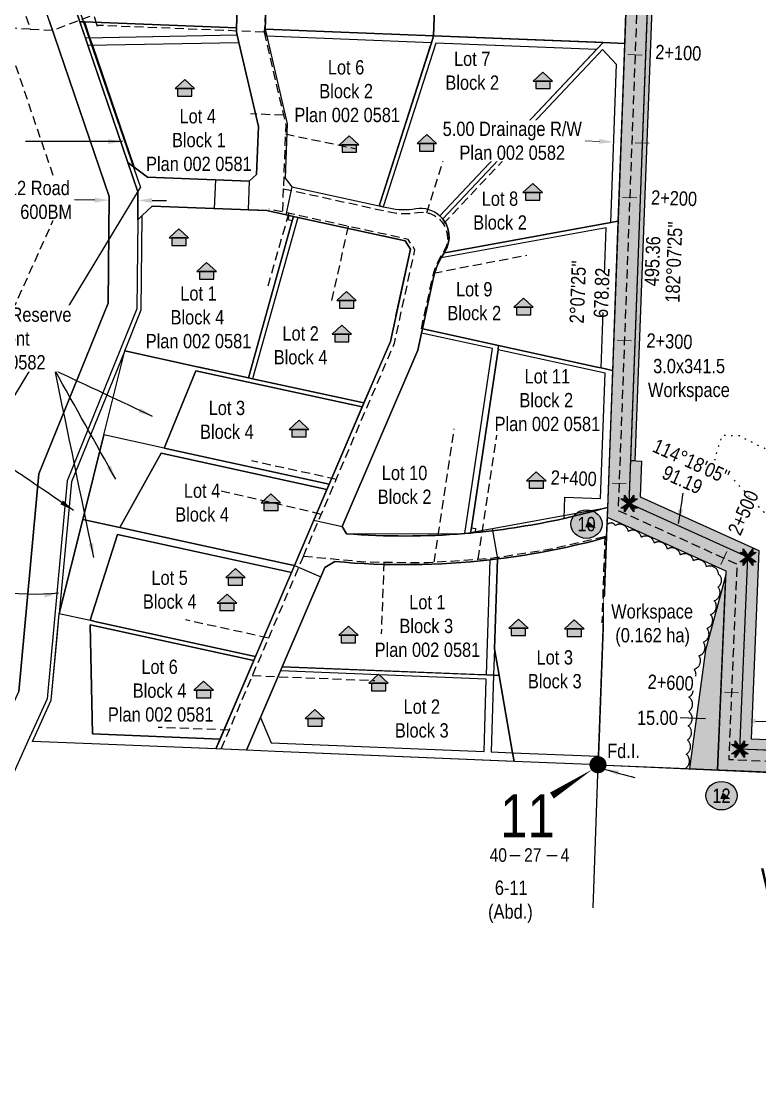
# Model space of a CAD drawing. Extents: x 309252 to 321570, y 5809412 to 5814891.
# Drawn here: x 310348 to 310865, y 5811914 to 5812651 of the extents above; entities that cross this region are included whole.
import ezdxf
from ezdxf.enums import TextEntityAlignment as Align

# ---------------------------------------------------------------- set-up
doc = ezdxf.new("R2010")
doc.units = 0
doc.header["$LTSCALE"] = 5
doc.header["$PDSIZE"] = 0.5
for name, pattern in [('0', [1, 1, 0]), ('foc-QUARTERLINE', [33, 25, -3, 2, -3]), ('foc-TIELINE', [1.875, 1.25, -0.625]), ('foc-TOPO', [1, 0.2, -0.8]), ('UG_PIPE', [1.875, 1.25, -0.625])]:
    doc.linetypes.add(name, pattern=pattern)
doc.layers.get('Defpoints').update_dxf_attribs({"color": 9})
for name, color, linetype in [('10', 1, 'Continuous'), ('9', 3, 'Continuous'), ('AS-FENCE', 48, 'foc-FENCE'), ('AS-PIPE-UG', 44, 'UG_PIPE'), ('AS-POWER', 104, 'foc-POWER'), ('AS-RESIDENCE', 14, 'Continuous'), ('AS-TELEPHONE', 224, 'foc-TEL'), ('CG-NOTES', 7, 'Continuous'), ('DETAIL-T', 7, 'Continuous'), ('F-WS-S', 190, 'Continuous'), ('L-BD', 7, 'Continuous'), ('L-BD1', 253, 'Continuous'), ('L-MON', 1, 'Continuous'), ('L-QSEC', 8, 'foc-QUARTERLINE'), ('L-SECLBL', 7, 'Continuous'), ('L-TITLEDB', 4, 'Continuous'), ('L-TITLEDB-T', 4, 'Continuous'), ('P-ELEVATION', 7, 'Continuous'), ('P-IOP5', 10, 'Continuous'), ('P-IOP5-H', 21, 'Continuous'), ('P-LTO', 14, 'Continuous'), ('P-PROPOSED', 10, 'Continuous'), ('P-PROPOSED-H', 21, 'Continuous'), ('P-TEMP-H', 41, 'Continuous'), ('P-TEMP_ACCESS ROAD', 46, 'Continuous'), ('P-TXT', 4, 'Continuous'), ('T-BUSH', 110, '0'), ('T-LOW-AREA', 48, 'foc-TOPO'), ('T-TIE', 201, 'foc-TIELINE')]:
    doc.layers.add(name, color=color, linetype=linetype)
for name, color, linetype, lineweight in [('F-RW-T', 190, 'Continuous', 9), ('F-VCE-T', 190, 'Continuous', 9), ('P-TEMP-T', 46, 'Continuous', 18), ('T-TIE-T', 201, 'Continuous', 18)]:
    doc.layers.add(name, color=color, linetype=linetype, lineweight=lineweight)
doc.styles.add('80', font='ARIALN.TTF', dxfattribs={"height": 10})
doc.styles.add('80CG', font='ARIALN.TTF', dxfattribs={"height": 10})
doc.styles.add('80L', font='ARIALN.TTF', dxfattribs={"height": 10})
doc.styles.add('foc-LtypeFont', font='ARIALN.TTF', dxfattribs={"height": 7.35})
doc.styles.add('SIMPLEX', font='ARIALN.TTF')
doc.linetypes.add('foc-FENCE', pattern='A,10,-1,["X",foc-LtypeFont,S=0.2,R=0,X=-0.625,Y=-0.75],-1.24', length=12.24)
doc.linetypes.add('foc-POWER', pattern='A,6,-1,["P",foc-LtypeFont,S=0.2,R=0,X=-0.625,Y=-0.75],-1.24,4', length=12.24)
doc.linetypes.add('foc-TEL', pattern='A,2,-1,["T",foc-LtypeFont,S=0.2,R=0,X=-0.425,Y=-0.75],-1.24,8', length=12.24)
doc.linetypes.add('foc-TEL-NOLINE', pattern='A,0,-2,["T",foc-LtypeFont,S=0.2,R=0,X=-0.425,Y=-0.75],-10.24', length=12.24)
doc.dimstyles.new('Compass 5 000', dxfattribs={"dimscale": 5, "dimtxt": 9, "dimasz": 2, "dimexe": 0.2, "dimexo": 0.0625, "dimgap": 0.5, "dimtad": 0, "dimtih": 1, "dimtoh": 1, "dimzin": 0, "dimdsep": 46, "dimtxsty": '80CG', "dimcen": 0.1, "dimse1": 1, "dimse2": 1, "dimclrd": 256, "dimclrt": 256, "dimaunit": 1, "dimadec": 4, "dimazin": 0, "dimtfac": 0.06, "dimtofl": 0, "dimtmove": 0, "dimatfit": 1, "dimfxl": 0.2, "dimtolj": 1, "dimtzin": 0, "dimlwd": -1, "dimarcsym": 0})

# ---------------------------------------------------------------- blocks, each defined once
blk = doc.blocks.new('fdia')
at = {"color": 255, "const_width": 1}
blk.add_lwpolyline([(-0.5, 0, 1), (0.5, 0, 1)], format="xyb", close=True, dxfattribs=at)
blk = doc.blocks.new('Fdiaa')
blk.add_blockref('fdia', (0, 0))
blk = doc.blocks.new('fdib')
at = {"color": 1, "const_width": 1.6}
blk.add_lwpolyline([(-0.4, 0, 1), (0.4, 0, 1)], format="xyb", close=True, dxfattribs=at)
at = {"color": 1}
blk.add_circle((0, 0), 0.8, dxfattribs=at)
blk = doc.blocks.new('Fdibb')
blk.add_blockref('fdib', (0, 0))
blk = doc.blocks.new('fdicc')
for name in ['Fdibb', 'Fdiaa']:
    blk.add_blockref(name, (0, 0))
blk = doc.blocks.new('FDI')
blk.add_blockref('fdicc', (0, 0))
blk = doc.blocks.new('L-SECLBL')
at = {"layer": '9', "color": 7}
for p, q in [((-5.08, -27.83), (-12.29, -27.83)), ((20.7, -27.83), (13.5, -27.83))]:
    blk.add_line(p, q, dxfattribs=at)
at = {"layer": '10', "color": 2, "style": 'SIMPLEX'}
blk.add_attdef('SEC', text='', height=30, dxfattribs=at).set_placement((0, 0), align=Align.MIDDLE)
at = {"layer": '10', "color": 5, "style": '80L'}
blk.add_attdef('TWP', text='', height=9.5, dxfattribs=at).set_placement((-14.43, -27.37), align=Align.MIDDLE_RIGHT)
blk.add_attdef('RGE', text='', height=9.5, dxfattribs=at).set_placement((3.62, -27.37), align=Align.MIDDLE_CENTER)
blk.add_attdef('MER', text='', height=9.5, dxfattribs=at).set_placement((23.17, -27.37), align=Align.MIDDLE_LEFT)
blk = doc.blocks.new('*D410')
at = {"layer": 'Defpoints', "color": 0, "transparency": 16777216}
for p in [(310762.87, 5812562.29), (310767.85, 5812562.11), (310767.98, 5812565.79)]:
    blk.add_point(p, dxfattribs=at)
at = {"layer": 'F-VCE-T', "transparency": 16777216}
for p, q in [((310753.01, 5812566.34), (310743.02, 5812566.7)), ((310777.98, 5812565.43), (310787.97, 5812565.06))]:
    blk.add_line(p, q, dxfattribs=at)
for points in [[(310753.08, 5812568), (310752.95, 5812564.67), (310763.01, 5812565.97)], [(310778.04, 5812567.09), (310777.92, 5812563.76), (310767.98, 5812565.79)]]:
    blk.add_solid(points, dxfattribs=at)
at = {"layer": 'F-VCE-T', "transparency": 16777216, "insert": (310692.09, 5812566.7), "char_height": 10, "attachment_point": 5, "style": '80CG', "bg_fill": 3, "box_fill_scale": 1.1, "bg_fill_color": 256, "bg_fill_true_color": 13158600, "bg_fill_transparency": 0}
blk.add_mtext('\\A1;5.00 Drainage R/W\\PPlan 002 0582', dxfattribs=at)
blk = doc.blocks.new('res_occ')
for points in [[(0.1, 0.89), (-1.26, -0.37), (1.46, -0.37)], [(-0.9, -1.43), (1.1, -1.43), (1.1, -0.37), (-0.9, -0.37)]]:
    blk.add_hatch(color=14).paths.add_polyline_path(points)
at = {"color": 14}
for points in [[(0.1, 0.89), (-1.26, -0.37), (1.46, -0.37)], [(-0.9, -1.43), (1.1, -1.43), (1.1, -0.37), (-0.9, -0.37)]]:
    blk.add_lwpolyline(points, close=True, dxfattribs=at)
blk = doc.blocks.new('TEMP')
h = blk.add_hatch(color=255)
h.dxf.hatch_style = 1
h.paths.add_polyline_path([(0, 0.25), (-0.67, 1.15), (-0.67, 0.67), (-1.15, 0.67), (-0.25, 0), (-1.15, -0.67), (-0.67, -0.67), (-0.67, -1.15), (0, -0.25), (0.67, -1.15), (0.67, -0.67), (1.15, -0.67), (0.25, 0), (1.15, 0.67), (0.67, 0.67), (0.67, 1.15)])
h.paths.add_polyline_path([(0.57, 0.85), (0.57, 0.57), (0.85, 0.57), (0.08, 0), (0.85, -0.57), (0.57, -0.57), (0.57, -0.85), (0, -0.08), (-0.57, -0.85), (-0.57, -0.57), (-0.85, -0.57), (-0.08, 0), (-0.85, 0.57), (-0.57, 0.57), (-0.57, 0.85), (0, 0.08)], flags=16)
h = blk.add_hatch(color=1)
h.dxf.hatch_style = 1
h.paths.add_polyline_path([(0, 0.08), (-0.57, 0.85), (-0.57, 0.57), (-0.85, 0.57), (-0.08, 0), (-0.85, -0.57), (-0.57, -0.57), (-0.57, -0.85), (0, -0.08), (0.57, -0.85), (0.57, -0.57), (0.85, -0.57), (0.08, 0), (0.85, 0.57), (0.57, 0.57), (0.57, 0.85)])
at = {"color": 1}
for p, q in [((-0.08, 0), (0.08, 0)), ((0, 0.08), (0, -0.08))]:
    blk.add_line(p, q, dxfattribs=at)
at = {"color": 255, "flags": 128}
blk.add_lwpolyline([(-0.25, 0), (-1.15, 0.67), (-0.67, 0.67), (-0.67, 1.15), (0, 0.25), (0.67, 1.15), (0.67, 0.67), (1.15, 0.67), (0.25, 0), (1.15, -0.67), (0.67, -0.67), (0.67, -1.15), (0, -0.25), (-0.67, -1.15), (-0.67, -0.67), (-1.15, -0.67)], close=True, dxfattribs=at)
at = {"color": 1, "flags": 128}
blk.add_lwpolyline([(-0.08, 0), (-0.85, 0.57), (-0.57, 0.57), (-0.57, 0.85), (0, 0.08), (0.57, 0.85), (0.57, 0.57), (0.85, 0.57), (0.08, 0), (0.85, -0.57), (0.57, -0.57), (0.57, -0.85), (0, -0.08), (-0.57, -0.85), (-0.57, -0.57), (-0.85, -0.57)], close=True, dxfattribs=at)
blk = doc.blocks.new('*D489')
at = {"layer": 'Defpoints', "color": 0, "transparency": 16777216}
for p in [(310839.17, 5812209.2), (310854.16, 5812208.58), (310852.19, 5812161.25)]:
    blk.add_point(p, dxfattribs=at)
at = {"layer": 'P-TXT', "transparency": 16777216}
for p, q in [((310827.21, 5812162.29), (310809.6, 5812163.02)), ((310862.18, 5812160.83), (310872.17, 5812160.41))]:
    blk.add_line(p, q, dxfattribs=at)
for points in [[(310827.28, 5812163.95), (310827.14, 5812160.62), (310837.2, 5812161.87)], [(310862.25, 5812162.49), (310862.11, 5812159.16), (310852.19, 5812161.25)]]:
    blk.add_solid(points, dxfattribs=at)
at = {"layer": 'P-TXT', "transparency": 16777216, "insert": (310793.66, 5812163.02), "char_height": 10, "attachment_point": 5, "style": '80CG'}
blk.add_mtext('\\A1;15.00', dxfattribs=at)
blk = doc.blocks.new('GABD')
for p, q in [((0, 0.81), (0, 1.62)), ((-0.81, 0), (-1.62, 0)), ((1.62, 0), (0.81, 0)), ((0, -0.81), (0, -1.62))]:
    blk.add_line(p, q)
blk.add_circle((0, 0), 0.8)
blk = doc.blocks.new('*U566')
at = {"layer": 'P-ELEVATION'}
h = blk.add_hatch(color=111, dxfattribs=at)
h.dxf.hatch_style = 1
edge = h.paths.add_edge_path()
edge.add_ellipse((0, 0), major_axis=(-10.94, 0), ratio=0.913794, start_angle=0, end_angle=360)
at = {"layer": 'P-ELEVATION', "color": 7, "flags": 128}
blk.add_lwpolyline([(0, 0, 5, 0, 0), (6.37, -2.39, 0, 0, 0)], format="xyseb", dxfattribs=at)
at = {"layer": 'P-ELEVATION', "color": 7}
blk.add_ellipse((0, 0), major_axis=(-10.94, 0), ratio=0.913794, dxfattribs=at)
at = {"layer": 'P-ELEVATION', "style": '80'}
blk.add_attdef('BEND', text='', height=10, dxfattribs=at).set_placement((0, 0), align=Align.MIDDLE_CENTER)
blk = doc.blocks.new('*D869')
at = {"layer": 'Defpoints', "color": 0, "transparency": 16777216}
for p in [(310409.99, 5812525.18), (310409.96, 5812520.7), (310430.07, 5812520.54)]:
    blk.add_point(p, dxfattribs=at)
at = {"layer": 'L-TITLEDB-T', "transparency": 16777216}
for p, q in [((310399.99, 5812525.25), (310385.74, 5812525.36)), ((310440.11, 5812524.94), (310450.11, 5812524.87))]:
    blk.add_line(p, q, dxfattribs=at)
for points in [[(310400.01, 5812526.92), (310399.98, 5812523.59), (310409.99, 5812525.18)], [(310440.12, 5812526.61), (310440.09, 5812523.28), (310430.11, 5812525.02)]]:
    blk.add_solid(points, dxfattribs=at)
at = {"layer": 'L-TITLEDB-T', "transparency": 16777216, "insert": (310352.91, 5812525.36), "char_height": 10, "attachment_point": 5, "style": '80CG', "bg_fill": 3, "box_fill_scale": 1.1, "bg_fill_color": 256, "bg_fill_true_color": 13158600, "bg_fill_transparency": 0}
blk.add_mtext('\\A1;20.12 Road\\PPlan 600BM', dxfattribs=at)

msp = doc.modelspace()

# ---------------------------------------------------------------- hatches: boundary and pattern name
at = {"layer": 'P-IOP5-H'}
h = msp.add_hatch(color=256, dxfattribs=at)
h.dxf.hatch_style = 1
h.paths.add_polyline_path([(311144.915, 5812128.894), (310851.347, 5812141.142), (310856.952, 5812275.475), (310773.854, 5812312.997), (310792.213, 5812807.959), (310777.227, 5812808.562), (310758.492, 5812303.477), (310841.544, 5812265.975), (310835.736, 5812126.782), (311136.527, 5812114.232)])
at = {"layer": 'P-PROPOSED-H'}
h = msp.add_hatch(color=256, dxfattribs=at)
h.dxf.hatch_style = 1
h.paths.add_polyline_path([(310781.594, 5812926.289), (310778.132, 5812832.954), (310758.492, 5812303.477), (310841.544, 5812265.975), (310835.736, 5812126.782), (311136.527, 5812114.232), (311144.915, 5812128.894), (310851.347, 5812141.142), (310856.952, 5812275.475), (310773.854, 5812312.997), (310792.213, 5812807.959), (310796.958, 5812935.857), (310781.971, 5812936.461), (310781.779, 5812931.285)])
at = {"layer": 'P-TEMP-H'}
h = msp.add_hatch(color=256, dxfattribs=at)
h.dxf.hatch_style = 1
h.paths.add_polyline_path([(310790.623, 5812684.166), (310777.963, 5812342.862), (310774.966, 5812342.974), (310787.626, 5812684.277)])
h = msp.add_hatch(color=256, dxfattribs=at)
h.dxf.hatch_style = 1
h.paths.add_polyline_path([(310881.318, 5812139.892), (310851.347, 5812141.142), (310856.952, 5812275.475), (310773.854, 5812312.997), (310774.966, 5812342.974), (310782.46, 5812342.696), (310781.535, 5812317.757), (310864.656, 5812280.225), (310859.152, 5812148.323), (310881.631, 5812147.385)])
h = msp.add_hatch(color=256, dxfattribs=at)
h.dxf.hatch_style = 1
h.paths.add_polyline_path([(310835.736, 5812126.782), (310841.424, 5812263.108), (310827.351, 5812210.392), (310816.175, 5812127.598)])

# ---------------------------------------------------------------- linework, layer by layer
at = {"layer": 'AS-FENCE', "flags": 128}
for points in [[(310752.359, 5812130.285), (311135.464, 5812113.09), (311208.664, 5812240.142), (311240.556, 5812296.61), (311281.167, 5812373.995), (311338.568, 5812504.233), (311400.576, 5812692.245), (311408.659, 5812721.936), (311453.704, 5812908.595), (311304.144, 5812913.809)], [(310752.362, 5812130.323), (310770.828, 5812634.849), (310777.381, 5812808.603)]]:
    msp.add_lwpolyline(points, dxfattribs=at)
at = {"layer": 'AS-PIPE-UG'}
for p, q in [((310401.732, 5812647.48), (310399.206, 5812654.887)), ((310401.986, 5812646.731), (310401.732, 5812647.48)), ((310518.384, 5812642.797), (310401.732, 5812647.48)), ((310532.04, 5812584.641), (310466.534, 5812587.27)), ((310533.359, 5812571.539), (310582.758, 5812561.217)), ((310632.238, 5812516.342), (310647.675, 5812564.803)), ((310643.777, 5812508.56), (310694.476, 5812562.313)), ((310531.831, 5812533.216), (310531.184, 5812516.982)), ((310531.184, 5812516.982), (310521.825, 5812519.022)), ((310535.644, 5812516.01), (310520.484, 5812462.947)), ((310577.229, 5812506.949), (310565.528, 5812454.482)), ((310636.936, 5812474.242), (310702.197, 5812486.745)), ((310637.548, 5812271.96), (310651.51, 5812365.277)), ((310668.333, 5812274.174), (310681.329, 5812360.762)), ((310568.918, 5812329.886), (310509.586, 5812342.823)), ((310558.465, 5812305.416), (310486.008, 5812322.298)), ((310602.243, 5812272.007), (310600.427, 5812221.942)), ((310521.437, 5812218.881), (310463.381, 5812231.562)), ((310510.195, 5812192.613), (310595.929, 5812189.177)), ((310493.884, 5812154.476), (310444.269, 5812156.342))]:
    msp.add_line(p, q, dxfattribs=at)
at = {"layer": 'AS-PIPE-UG', "flags": 128}
for points in [[(310243.93, 5812790.214), (310239.728, 5812787.777), (310237.266, 5812785.25), (310236.338, 5812784.297), (310234.011, 5812780.032), (310232.92, 5812775.298), (310233.145, 5812770.446), (310234.669, 5812765.834), (310237.379, 5812761.802), (310240.341, 5812759.147), (310243.817, 5812757.214), (310244.213, 5812757.098), (310247.635, 5812756.097), (310251.606, 5812755.854), (310272.394, 5812756.758), (310294.568, 5812745.21), (310334.035, 5812705.921), (310354.861, 5812644.846)], [(310652.461, 5812794.915), (310656.924, 5812793.496), (310657.84, 5812792.92), (310660.887, 5812791.001), (310664.097, 5812787.592), (310666.348, 5812783.485), (310667.405, 5812779.305), (310667.496, 5812778.945), (310667.467, 5812774.262), (310666.263, 5812769.736), (310663.961, 5812765.658), (310660.542, 5812762.156), (310656.793, 5812759.95), (310656.324, 5812759.674), (310651.602, 5812758.384), (310646.707, 5812758.377), (310641.982, 5812759.655), (310618.081, 5812769.456), (310590.11, 5812770.579), (310574.882, 5812771.191), (310523.386, 5812773.259), (310518.603, 5812642.788), (310518.384, 5812642.797)], [(310354.861, 5812644.846), (310370.926, 5812644.202), (310399.206, 5812654.887)], [(310354.861, 5812644.846), (310335.577, 5812645.621), (310376.869, 5812524.525), (310212.955, 5812161.515)], [(310518.384, 5812642.797), (310532.04, 5812584.641), (310533.614, 5812577.934), (310533.359, 5812571.539), (310531.831, 5812533.216)], [(310531.831, 5812533.216), (310599.417, 5812518.492), (310602.362, 5812517.85), (310606.212, 5812517.011), (310611.084, 5812516.19), (310616.013, 5812515.835), (310620.953, 5812515.951), (310625.86, 5812516.535), (310629.933, 5812516.749), (310632.238, 5812516.342), (310633.95, 5812516.039), (310637.704, 5812514.443), (310641.002, 5812512.041), (310641.963, 5812511.089), (310642.852, 5812510.066), (310643.777, 5812508.56), (310645.245, 5812506.172), (310646.579, 5812501.803), (310646.768, 5812497.237), (310645.802, 5812492.771), (310643.74, 5812488.692), (310642.598, 5812486.927), (310641.528, 5812485.118), (310639.743, 5812481.659), (310638.223, 5812478.075), (310636.974, 5812474.389), (310636.936, 5812474.242), (310636.006, 5812470.622), (310628.172, 5812434.787)], [(310545.979, 5812276.209), (310558.465, 5812305.416), (310566.808, 5812324.935), (310568.918, 5812329.886), (310590.272, 5812379.986), (310609.7, 5812425.218), (310623.949, 5812490.452), (310619.233, 5812497.797), (310577.229, 5812506.949), (310543.355, 5812514.329), (310540.417, 5812514.968), (310537.48, 5812515.61), (310535.644, 5812516.01), (310531.184, 5812516.982)], [(310545.979, 5812276.209), (310589.704, 5812272.138), (310602.243, 5812272.007), (310633.616, 5812271.677), (310637.548, 5812271.96), (310668.333, 5812274.174), (310677.414, 5812274.826), (310679.911, 5812275.121), (310682.411, 5812275.428), (310720.63, 5812281.523), (310756.904, 5812290.044), (310758.305, 5812290.373)], [(310756.877, 5812290.209), (310754.757, 5812229.476)], [(310545.979, 5812276.209), (310540.705, 5812263.871), (310521.437, 5812218.881), (310516.049, 5812206.3), (310510.195, 5812192.613), (310493.884, 5812154.476), (310487.879, 5812140.436)]]:
    msp.add_lwpolyline(points, dxfattribs=at)
at = {"layer": 'AS-POWER', "flags": 128}
for points in [[(310257.461, 5813112.856), (310271.041, 5813072.733), (310340.788, 5812972.072), (310341.615, 5812916.328), (310342.131, 5812876.823), (310341.851, 5812853.276), (310339.943, 5812801.587), (310431.971, 5812534.13)], [(310079.907, 5812185.159), (310211.182, 5812169.047), (310431.971, 5812534.13)]]:
    msp.add_lwpolyline(points, dxfattribs=at)
at = {"layer": 'AS-TELEPHONE', "linetype": 'foc-TEL-NOLINE', "flags": 128}
for points in [[(310530.073, 5812940.021), (310524.779, 5812797.424), (310523.678, 5812767.441), (310519.183, 5812644.944), (310534.649, 5812578.656), (310533.132, 5812540.615), (310537.8, 5812534.555), (310533.541, 5812515.014)], [(310507.99, 5812538.384), (310507.184, 5812518.404), (310520.436, 5812517.87), (310536.092, 5812514.458), (310617.034, 5812496.821), (310601.41, 5812500.225)], [(310610.677, 5812444.272), (310620.856, 5812490.87), (310617.034, 5812496.821)], [(310484.77, 5812141.334), (310542.02, 5812275.089), (310606.784, 5812426.448), (310620.856, 5812490.87)]]:
    msp.add_lwpolyline(points, dxfattribs=at)
at = {"layer": 'AS-TELEPHONE', "linetype": 'ByBlock', "flags": 128}
for points in [[(310484.331, 5812539.335), (310483.526, 5812519.359)], [(310537.8, 5812534.555), (310533.541, 5812515.014)], [(310678.018, 5812295.508), (310681.692, 5812274.244)], [(310539.643, 5812269.529), (310558.031, 5812261.655)]]:
    msp.add_lwpolyline(points, dxfattribs=at)
at = {"layer": 'AS-TELEPHONE', "flags": 128}
msp.add_lwpolyline([(310553.29, 5812301.454), (310573.023, 5812296.852), (310576.04, 5812291.839), (310658.841, 5812292.006), (310758.639, 5812310.233)], dxfattribs=at)
at = {"layer": 'L-QSEC', "flags": 128}
for points in [[(310752.04, 5812130.155), (310748.378, 5812030.23)], [(310752.067, 5812130.273), (311136.527, 5812114.232)]]:
    msp.add_lwpolyline(points, dxfattribs=at)
at = {"layer": 'L-SECLBL', "flags": 128}
msp.add_lwpolyline([(310748.814, 5812127.382, 0, 5, 0), (310719.837, 5812108.651, 0, 0, 0)], format="xyseb", dxfattribs=at)
at = {"layer": 'L-TITLEDB', "flags": 128}
for points in [[(310286.071, 5812046.904), (310331.546, 5812147.617), (310346.85, 5812181.511), (310360.895, 5812333.687), (310409.437, 5812453.192), (310410.013, 5812527.689), (310367.947, 5812650.933), (310346.172, 5812714.716), (310319.692, 5812792.332), (310322.926, 5812874.24), (310326.064, 5812954.657), (310346.167, 5812953.838), (310342.519, 5812861.121), (310339.937, 5812795.288), (310349.552, 5812767.079), (310389.492, 5812650.079), (310423.148, 5812551.446), (310430.149, 5812530.931), (310430.006, 5812511.502), (310429.499, 5812449.205), (310380.636, 5812328.82), (310366.571, 5812176.307), (310353.211, 5812146.717), (310307.787, 5812046.121)], [(310367.947, 5812650.933), (310410.013, 5812527.689), (310409.437, 5812453.192), (310360.895, 5812333.687), (310346.85, 5812181.511)], [(310507.46, 5812400.949), (310538.173, 5812510.754), (310535.282, 5812511.562), (310536.092, 5812514.458), (310541.967, 5812513.177), (310510.4, 5812400.31), (310586.074, 5812383.872), (310588.255, 5812383.397), (310587.051, 5812380.59), (310470.57, 5812405.894), (310448.514, 5812351.815), (310564.049, 5812326.622), (310562.448, 5812322.876), (310446.482, 5812348.162), (310417.517, 5812296.133), (310536.145, 5812270.291), (310539.643, 5812269.529), (310537.643, 5812264.85), (310415.975, 5812291.355), (310396.623, 5812231.287), (310400.969, 5812230.334), (310510.139, 5812206.492), (310512.435, 5812205.991), (310511.235, 5812203.184), (310396.688, 5812228.206), (310398.259, 5812151.866), (310487.698, 5812148.152), (310484.77, 5812141.334), (310397.989, 5812144.899), (310356.444, 5812146.589), (310369.51, 5812175.529), (310375.094, 5812235.977), (310391.502, 5812301.849), (310406.241, 5812361.02), (310420.884, 5812419.808), (310471.716, 5812408.716), (310507.46, 5812400.949)]]:
    msp.add_lwpolyline(points, dxfattribs=at)
for points in [[(310637.077, 5812640.213), (310519.183, 5812644.944), (310523.678, 5812767.441), (310528.858, 5812772.239), (310616.79, 5812768.71), (310641.416, 5812758.628)], [(310503.43, 5812760.997), (310499.2, 5812645.711), (310392.709, 5812649.95), (310389.492, 5812650.079), (310349.552, 5812767.079)], [(310499.2, 5812645.711), (310499.096, 5812642.971), (310499.658, 5812640.554), (310500.817, 5812635.568), (310514.559, 5812576.751), (310513.224, 5812543.201), (310507.99, 5812538.384), (310436.869, 5812541.244), (310427.424, 5812548.278), (310423.148, 5812551.446), (310395.121, 5812633.608), (310393.422, 5812638.577), (310389.492, 5812650.079), (310392.709, 5812649.95)], [(310389.492, 5812650.079), (310392.709, 5812649.95), (310396.572, 5812638.636), (310398.269, 5812633.667), (310427.424, 5812548.278), (310423.148, 5812551.446), (310395.121, 5812633.608), (310393.422, 5812638.577)], [(310598.88, 5812521.247), (310599.814, 5812524.156), (310634.655, 5812632.671), (310635.49, 5812635.272), (310637.077, 5812640.213), (310519.183, 5812644.944), (310520.36, 5812639.833), (310534.649, 5812578.656), (310533.132, 5812540.615), (310537.8, 5812534.555)], [(310393.422, 5812638.577), (310395.121, 5812633.608), (310500.817, 5812635.568), (310499.658, 5812640.554)], [(310539.029, 5812513.817), (310538.173, 5812510.754), (310507.46, 5812400.949), (310473.111, 5812408.412), (310471.716, 5812408.716), (310420.884, 5812419.808), (310432.539, 5812448.57), (310433.028, 5812514.385), (310440.078, 5812521.111), (310520.436, 5812517.87), (310536.092, 5812514.458)], [(310539.029, 5812513.817), (310541.967, 5812513.177), (310617.034, 5812496.821), (310620.856, 5812490.87), (310606.784, 5812426.448), (310588.255, 5812383.397), (310586.074, 5812383.872), (310510.4, 5812400.31), (310507.46, 5812400.949), (310538.173, 5812510.754)], [(310420.884, 5812419.808), (310383.608, 5812328.196), (310375.094, 5812235.977), (310391.502, 5812301.849), (310406.241, 5812361.02)], [(310420.884, 5812419.808), (310471.716, 5812408.716), (310473.111, 5812408.412), (310507.46, 5812400.949), (310510.4, 5812400.31), (310586.074, 5812383.872), (310588.255, 5812383.397), (310587.051, 5812380.59), (310564.049, 5812326.622), (310448.514, 5812351.815), (310406.241, 5812361.02)], [(310470.57, 5812405.894), (310587.051, 5812380.59), (310564.049, 5812326.622), (310448.514, 5812351.815)], [(310391.502, 5812301.849), (310417.517, 5812296.133), (310536.145, 5812270.291), (310539.643, 5812269.529), (310562.448, 5812322.876), (310564.049, 5812326.622), (310448.514, 5812351.815), (310406.241, 5812361.02)], [(310446.482, 5812348.162), (310562.448, 5812322.876), (310539.643, 5812269.529), (310536.145, 5812270.291), (310417.517, 5812296.133)], [(310375.094, 5812235.977), (310396.623, 5812231.287), (310400.969, 5812230.334), (310510.139, 5812206.492), (310512.435, 5812205.991), (310537.643, 5812264.85), (310538.444, 5812266.723), (310539.643, 5812269.529), (310536.145, 5812270.291), (310417.517, 5812296.133), (310391.502, 5812301.849)], [(310396.623, 5812231.287), (310415.975, 5812291.355), (310535.737, 5812265.266), (310537.643, 5812264.85), (310512.435, 5812205.991), (310510.139, 5812206.492), (310400.969, 5812230.334)], [(310752.287, 5812136.161), (310752.04, 5812130.155), (310693.32, 5812132.594), (310526.101, 5812139.537), (310506.104, 5812140.372), (310516.007, 5812163.388), (310523.502, 5812145.662), (310672.309, 5812139.482), (310673.934, 5812190.122), (310529.874, 5812195.898), (310531.136, 5812198.848), (310674.03, 5812193.121), (310676.68, 5812273.642), (310681.692, 5812274.244), (310679.635, 5812211.294), (310679.027, 5812192.921), (310677.305, 5812139.273), (310692.265, 5812138.652)], [(310356.444, 5812146.589), (310369.51, 5812175.529), (310373.602, 5812219.542), (310375.094, 5812235.977), (310396.623, 5812231.287), (310400.969, 5812230.334), (310510.139, 5812206.492), (310512.435, 5812205.991), (310511.235, 5812203.184), (310487.698, 5812148.152), (310484.77, 5812141.334), (310397.989, 5812144.899)], [(310511.235, 5812203.184), (310487.698, 5812148.152), (310398.259, 5812151.866), (310396.688, 5812228.206)], [(310682.844, 5812192.767), (310692.265, 5812138.652), (310693.32, 5812132.594), (310677.105, 5812133.267), (310526.101, 5812139.537), (310506.104, 5812140.372), (310516.007, 5812163.388), (310529.874, 5812195.898), (310531.136, 5812198.848), (310674.03, 5812193.121), (310679.027, 5812192.921)]]:
    msp.add_lwpolyline(points, close=True, dxfattribs=at)
for points in [[(310523.678, 5812767.441), (310519.183, 5812644.944), (310520.36, 5812639.833), (310534.649, 5812578.656), (310533.132, 5812540.615), (310537.8, 5812534.555), (310598.88, 5812521.247), (310601.824, 5812520.605), (310605.676, 5812519.768, 0.0954239), (310624.566, 5812519.309, -0.2313112), (310641.392, 5812514.317, -0.371846), (310644.434, 5812488.373), (310642.307, 5812484.937, 0.0750431), (310636.997, 5812470.997), (310629.163, 5812435.163), (310628.524, 5812432.232), (310625.928, 5812420.323), (310573.023, 5812296.852), (310576.04, 5812291.839, 0.0402113), (310658.841, 5812292.006), (310662.941, 5812292.36), (310666.018, 5812292.648, 0.015315), (310697.33, 5812296.637, 0.0153078), (310728.338, 5812302.536, 0.0151513), (310758.639, 5812310.233), (310757.87, 5812289.245, -0.0362877), (310681.692, 5812274.244), (310676.68, 5812273.642, -0.0509455), (310567.823, 5812272.426), (310560.881, 5812268.309), (310531.136, 5812198.848), (310529.874, 5812195.898), (310516.007, 5812163.388), (310506.104, 5812140.372), (310484.77, 5812141.334), (310487.698, 5812148.152), (310511.235, 5812203.184), (310512.435, 5812205.991), (310537.643, 5812264.85), (310538.444, 5812266.723), (310539.643, 5812269.529), (310562.448, 5812322.876), (310564.049, 5812326.622), (310587.051, 5812380.59), (310588.255, 5812383.397), (310606.784, 5812426.448), (310620.856, 5812490.87), (310617.034, 5812496.821), (310541.967, 5812513.177), (310539.029, 5812513.817), (310536.092, 5812514.458), (310520.436, 5812517.87), (310440.078, 5812521.111), (310433.028, 5812514.385), (310430.006, 5812511.502), (310430.149, 5812530.931), (310423.148, 5812551.446), (310436.869, 5812541.244), (310507.99, 5812538.384), (310513.224, 5812543.201), (310514.559, 5812576.751), (310500.817, 5812635.568), (310499.658, 5812640.554), (310499.096, 5812642.971), (310499.2, 5812645.711), (310503.43, 5812760.997)], [(310676.68, 5812273.642), (310681.692, 5812274.244), (310679.635, 5812211.294), (310682.844, 5812192.767), (310679.027, 5812192.921), (310674.03, 5812193.121), (310671.566, 5812193.221), (310531.136, 5812198.848), (310560.881, 5812268.309), (310567.823, 5812272.426, 0.0509425), (310676.68, 5812273.642)]]:
    msp.add_lwpolyline(points, format="xyb", dxfattribs=at)
for points in [[(310772.324, 5812684.845), (310770.512, 5812634.901), (310755.648, 5812635.458), (310750.552, 5812635.662), (310637.077, 5812640.213), (310641.416, 5812758.628, 0.3296465), (310664.189, 5812765.502), (310666.594, 5812763.709)], [(310682.564, 5812423.52), (310751.515, 5812408.472), (310754.214, 5812407.883), (310757.806, 5812505.95), (310642.307, 5812484.937), (310644.434, 5812488.373), (310647.384, 5812488.911), (310760.941, 5812509.567), (310764.991, 5812620.07), (310755.214, 5812630.627), (310752.345, 5812627.584), (310643.446, 5812512.123), (310641.392, 5812514.317), (310751.1, 5812630.635), (310638.603, 5812635.146), (310601.824, 5812520.605), (310598.88, 5812521.247), (310599.814, 5812524.156), (310635.49, 5812635.272), (310520.36, 5812639.833), (310519.183, 5812644.944), (310637.077, 5812640.213), (310755.648, 5812635.458), (310770.512, 5812634.901), (310769.804, 5812614.873), (310765.978, 5812510.482), (310762.155, 5812406.15), (310758.639, 5812310.233, -0.0151615), (310728.338, 5812302.536), (310728.881, 5812317.343), (310753.863, 5812316.415), (310757.08, 5812404.187), (310682.12, 5812420.547), (310663.494, 5812296.06), (310666.463, 5812295.616), (310666.018, 5812292.648), (310662.941, 5812292.36), (310658.841, 5812292.006), (310678.201, 5812421.402), (310628.524, 5812432.232), (310629.163, 5812435.163), (310631.537, 5812434.645)], [(310755.648, 5812635.458), (310750.552, 5812635.662), (310637.077, 5812640.213), (310635.49, 5812635.272), (310599.814, 5812524.156), (310598.88, 5812521.247), (310601.824, 5812520.605), (310605.676, 5812519.768, 0.0954239), (310624.566, 5812519.309, -0.2313112), (310641.392, 5812514.317)], [(310641.392, 5812514.317), (310751.1, 5812630.635), (310755.648, 5812635.458), (310770.512, 5812634.901), (310769.804, 5812614.873), (310765.978, 5812510.482), (310760.941, 5812509.567), (310755.858, 5812508.645), (310647.384, 5812488.911), (310644.434, 5812488.373, 0.371837)], [(310644.434, 5812488.373), (310647.384, 5812488.911), (310760.941, 5812509.567), (310765.978, 5812510.482), (310762.155, 5812406.15), (310754.214, 5812407.883), (310751.515, 5812408.472), (310682.564, 5812423.52), (310631.537, 5812434.645), (310629.163, 5812435.163), (310636.997, 5812470.997, -0.0750438), (310642.307, 5812484.937)], [(310629.163, 5812435.163), (310631.537, 5812434.645), (310682.564, 5812423.52), (310663.494, 5812296.06), (310662.941, 5812292.36), (310658.841, 5812292.006, -0.0402113), (310576.04, 5812291.839), (310573.023, 5812296.852), (310625.928, 5812420.323), (310628.524, 5812432.232)], [(310662.941, 5812292.36), (310663.494, 5812296.06), (310682.12, 5812420.547), (310682.564, 5812423.52), (310754.214, 5812407.883), (310762.155, 5812406.15), (310758.859, 5812316.23), (310758.639, 5812310.233, -0.0151513), (310728.338, 5812302.536, -0.0306226), (310666.018, 5812292.648)], [(310752.04, 5812130.155), (310693.32, 5812132.594), (310692.265, 5812138.652), (310682.844, 5812192.767), (310679.635, 5812211.294), (310681.692, 5812274.244, 0.0362828), (310757.87, 5812289.245), (310752.287, 5812136.161)]]:
    msp.add_lwpolyline(points, format="xyb", close=True, dxfattribs=at)
at = {"layer": 'T-BUSH', "flags": 128}
msp.add_lwpolyline([(310813.141, 5812127.59, 0.5205671), (310813.863, 5812137.563, 0.5205671), (310814.584, 5812147.536, 0.5205671), (310815.263, 5812157.512, 0.5205671), (310815.521, 5812167.507, 0.5205671), (310815.735, 5812177.504, 0.5205671), (310816.564, 5812187.45, 0.5205671), (310819.272, 5812197.065, 0.5205671), (310822.713, 5812206.453, 0.5205671), (310825.736, 5812215.973, 0.5205671), (310828.315, 5812225.634, 0.5205671), (310830.894, 5812235.295, 0.5205671), (310833.473, 5812244.956, 0.5205671), (310836.052, 5812254.616, 0.5205671), (310836.369, 5812263.601, 0.5205671), (310827.97, 5812268.813, 0.5205671), (310818.857, 5812272.928, 0.5205671), (310809.744, 5812277.043, 0.5205671), (310800.63, 5812281.158, 0.5205671), (310791.517, 5812285.273, 0.5205671), (310782.404, 5812289.388, 0.5205671), (310773.291, 5812293.503, 0.5205671), (310764.178, 5812297.618, 0.5205671), (310758.628, 5812298.234, 0.5205671)], format="xyb", dxfattribs=at)
at = {"layer": 'T-LOW-AREA', "flags": 128}
msp.add_lwpolyline([(310888.413, 5812299.744), (310894.944, 5812302.417), (310901.91, 5812311.148), (310902.941, 5812319.503), (310899.362, 5812329.718), (310886.808, 5812342.274), (310851.047, 5812360.25), (310838.732, 5812360.671), (310833.629, 5812344.016), (310867.828, 5812307.195)], close=True, dxfattribs=at)
at = {"layer": 'T-TIE-T'}
for p, q in [((310773.015, 5812627.023), (310783.007, 5812626.652)), ((310769.302, 5812527.101), (310779.294, 5812526.73)), ((310765.589, 5812427.179), (310775.582, 5812426.808)), ((310761.877, 5812327.258), (310771.869, 5812326.886)), ((310838.069, 5812270.287), (310842.184, 5812279.4)), ((310840.501, 5812181.029), (310850.492, 5812180.612))]:
    msp.add_line(p, q, dxfattribs=at)

# ---------------------------------------------------------------- block references
at = {"layer": 'AS-RESIDENCE', "xscale": 5.000000000000016, "yscale": 5.000000000000016, "zscale": 5.000000000000016}
for p in [(310713.007, 5812610.373), (310462.417, 5812605.158), (310476.631, 5812584.51), (310577.525, 5812565.832), (310631.78, 5812566.671), (310705.881, 5812532.474), (310477.723, 5812477.137), (310575.659, 5812456.895), (310699.494, 5812452.244), (310572.33, 5812433.326), (310542.373, 5812366.739), (310522.714, 5812315.226), (310497.871, 5812262.974), (310492.001, 5812245.202), (310695.927, 5812227.748), (310734.994, 5812227.123), (310576.923, 5812222.652), (310598.019, 5812189.109), (310475.636, 5812184.161), (310553.485, 5812164.464)]:
    msp.add_blockref('res_occ', p, dxfattribs=at)
at = {"layer": 'CG-NOTES', "xscale": 0.99990854, "yscale": 0.99990854, "zscale": 0.99990854}
for p, values in [((310744.034, 5812298.587), {'BEND': '10'}), ((310838.459, 5812108.599), {'BEND': '12'})]:
    msp.add_blockref('*U566', p, dxfattribs=at).add_auto_attribs(values)
at = {"layer": 'F-WS-S', "xscale": 4.999542700000018, "yscale": 4.999542700000018, "zscale": 4.999542700000018}
msp.add_blockref('GABD', (310668.023, 5812044.893), dxfattribs=at)
at = {"layer": 'L-MON', "xscale": 4.999542700000003, "yscale": 4.999542700000003, "zscale": 4.999542700000003}
for name, p in [('TEMP', (310773.854, 5812312.997)), ('TEMP', (310856.952, 5812275.475)), ('TEMP', (310851.347, 5812141.142)), ('FDI', (310752.067, 5812130.273))]:
    msp.add_blockref(name, p, dxfattribs=at)
at = {"layer": 'L-SECLBL'}
msp.add_blockref('L-SECLBL', (310702.787, 5812094.45), dxfattribs=at).add_auto_attribs({'SEC': '11', 'TWP': '40', 'RGE': '27', 'MER': '4'})

# ---------------------------------------------------------------- texts
at = {"layer": 'DETAIL-T', "color": 3, "insert": (310925.615, 5812049.702), "char_height": 15.9985, "width": 138.12281, "attachment_point": 5, "style": '80CG', "bg_fill": 3, "box_fill_scale": 1, "bg_fill_color": 256, "bg_fill_transparency": 0}
msp.add_mtext('SEE\\PWORKSPACE\\PDETAIL', dxfattribs=at)
at = {"layer": 'L-BD1', "style": '80L'}
for s, height, p in [("182°07'25''", 9.99909, (310805.135, 5812481.93)), ('495.36', 9.9991, (310790.147, 5812482.486))]:
    msp.add_text(s, height=height, rotation=87.8757, dxfattribs=at).set_placement(p, align=Align.MIDDLE)
at = {"layer": 'L-MON', "insert": (310758.481, 5812144.939), "char_height": 9.9991, "attachment_point": 1, "style": '80L'}
msp.add_mtext_dynamic_manual_height_columns('Fd.I.', width=22.04407, gutter_width=50, heights=[0], dxfattribs=at)
at = {"layer": 'L-TITLEDB-T', "char_height": 9.99909, "attachment_point": 1, "style": '80L'}
for s, width, insert in [('\\pi6.4733;Lot 7\\P\\pi0.47457;Block 2', 37.06453, (310644.835, 5812629.092)), ('\\pi23.878;Lot 6\\P\\pi17.879;Block 2\\P\\pi0.49321;Plan 002 0581', 71.87353, (310539.173, 5812623.151)), ('\\pi6.4597;Lot 8\\P\\pi0.47457;Block 2', 37.06453, (310664.267, 5812531.261)), ('\\pi6.4597;Lot 9\\P\\pi0.47457;Block 2', 37.06453, (310646.252, 5812467.902)), ('\\pi24.666;Lot 1\\P\\pi17.859;Block 4\\P\\pi0.49321;Plan 002 0581', 71.87353, (310435.131, 5812464.969)), ('\\pi6.5245;Lot 2\\P\\pi0.47457;Block 4', 37.10546, (310524.736, 5812437.008)), ('\\pi21.48;Lot 11\\P\\pi17.879;Block 2\\P\\pi0.49321;Plan 002 0581', 71.87353, (310679.226, 5812406.991)), ('\\pi6.4938;Lot 3\\P\\pi0.47457;Block 4', 37.10546, (310473.165, 5812384.892)), ('\\pi3.2983;Lot 10\\P\\pi0.47457;Block 2', 37.06453, (310597.51, 5812339.403)), ('\\pi6.504;Lot 4\\P\\pi0.47457;Block 4', 37.10546, (310455.792, 5812326.994)), ('\\pi6.4597;Lot 5\\P\\pi0.47457;Block 4', 37.10546, (310433.145, 5812266.074)), ('\\pi31.943;Lot 1\\P\\pi25.126;Block 3\\P\\pi7.7708;Plan 002 0581', 86.42873, (310588.039, 5812249.006)), ('\\pi6.504;Lot 3\\P\\pi0.47457;Block 3', 37.12592, (310702.577, 5812210.363)), ('\\pi23.878;Lot 6\\P\\pi17.859;Block 4\\P\\pi0.49321;Plan 002 0581', 71.87353, (310408.682, 5812203.758)), ('\\pi6.5347;Lot 2\\P\\pi0.47457;Block 3', 37.12592, (310609.523, 5812175.937))]:
    msp.add_mtext_dynamic_manual_height_columns(s, width=width, gutter_width=50, heights=[0], dxfattribs=dict(at, insert=insert))

# ---------------------------------------------------------------- leaders
at = {"layer": 'F-RW-T', "path_type": 1}
for points in [[(310440.393, 5812373.892), (310372.152, 5812406.029)], [(310414.669, 5812329.972), (310372.152, 5812406.029)], [(310399.298, 5812275.233), (310372.152, 5812406.029)]]:
    msp.add_leader(points, dimstyle='Compass 5 000', override={"dimgap": 0.5, "dimtad": 0}, dxfattribs=at)
at = {"layer": 'L-BD', "path_type": 1}
msp.add_leader([(310756.49, 5812127.158), (310777.957, 5812121.286)], dimstyle='Compass 5 000', override={"dimgap": 0.5, "dimtad": 0}, dxfattribs=at)
at = {"layer": 'L-TITLEDB-T', "path_type": 1}
for points in [[(310419.257, 5812566.173), (310351.47, 5812566.173)], [(310385.061, 5812308.195), (310343.399, 5812336.564)], [(310374.511, 5812250.333), (310295.975, 5812238.124), (310291.971, 5812211.002)]]:
    msp.add_leader(points, dimstyle='Compass 5 000', override={"dimgap": 0.5, "dimtad": 0}, dxfattribs=at)

# ---------------------------------------------------------------- next in the draw order: texts
at = {"layer": 'F-RW-T', "insert": (310328.607, 5812428.394), "char_height": 9.99909, "width": 109.74208, "attachment_point": 5, "style": '80CG', "bg_fill": 3, "box_fill_scale": 1.15, "bg_fill_color": 256, "bg_fill_true_color": 256, "bg_fill_transparency": 0}
msp.add_mtext('\\A1;Environment Reserve\\PEasement\\PPlan 002 0582', dxfattribs=at)
at = {"layer": 'L-BD', "insert": (310732.935, 5812461.163), "char_height": 9.99909, "width": 25.37023, "attachment_point": 2, "rotation": 87.8719, "style": '80L', "bg_fill": 3, "box_fill_scale": 1.1, "bg_fill_color": 256, "bg_fill_transparency": 0}
msp.add_mtext("2°07'25'' 678.82", dxfattribs=at)
at = {"layer": 'L-BD1', "insert": (310819.368, 5812347.042), "char_height": 9.99909, "width": 56.30222, "attachment_point": 2, "rotation": 335.698842, "style": '80L', "bg_fill": 3, "box_fill_scale": 1.15, "bg_fill_color": 256, "bg_fill_true_color": 256, "bg_fill_transparency": 0}
msp.add_mtext("114°18'05''", dxfattribs=at)
at = {"layer": 'P-TEMP-T', "char_height": 9.99909, "attachment_point": 1, "style": '80L', "bg_fill": 2}
for s, width, insert in [('\\pi3.7562;3.0x341.5\\P\\pi0.13104;Workspace', 56.90082, (310786.91, 5812414.151)), ('\\pi-0.05798;Workspace\\P\\pi2.8442;(0.162 ha)', 56.52279, (310761.355, 5812242.54))]:
    msp.add_mtext_dynamic_manual_height_columns(s, width=width, gutter_width=50, heights=[0], dxfattribs=dict(at, insert=insert))
at = {"layer": 'T-TIE-T', "char_height": 9.9991, "attachment_point": 2, "style": '80L', "bg_fill": 3, "box_fill_scale": 1, "bg_fill_color": 256, "bg_fill_transparency": 0}
for s, insert, width, rotation in [('2+100', (310808.46, 5812633.355), 35.3928, 357.871369), ('2+200', (310805.503, 5812531.586), 35.3928, 357.871369), ('2+400', (310735.298, 5812335.678), 35.3928, 357.871369), ('2+600', (310803.129, 5812192.723), 35.43291, 357.610821)]:
    msp.add_mtext(s, dxfattribs=dict(at, insert=insert, width=width, rotation=rotation))

# ---------------------------------------------------------------- next in the draw order: linework, layer by layer
at = {"layer": 'P-TEMP_ACCESS ROAD', "flags": 128}
msp.add_lwpolyline([(310835.736, 5812126.782), (310841.424, 5812263.108), (310827.351, 5812210.392), (310816.175, 5812127.598), (310835.736, 5812126.782)], dxfattribs=at)

# ---------------------------------------------------------------- next in the draw order: block references
at = {"layer": 'AS-RESIDENCE', "xscale": 5.000000000000016, "yscale": 5.000000000000016, "zscale": 5.000000000000016}
msp.add_blockref('res_occ', (310708.421, 5812330.801), dxfattribs=at)

# ---------------------------------------------------------------- next in the draw order: texts
at = {"layer": 'L-BD1', "insert": (310813.206, 5812334.19), "char_height": 9.9991, "width": 28.24885, "attachment_point": 2, "rotation": 335.698842, "style": '80L', "bg_fill": 3, "box_fill_scale": 1.15, "bg_fill_color": 256, "bg_fill_true_color": 256, "bg_fill_transparency": 0}
msp.add_mtext('91.19', dxfattribs=at)
at = {"layer": 'T-TIE-T', "char_height": 9.9991, "attachment_point": 2, "style": '80L', "bg_fill": 3, "box_fill_scale": 1, "bg_fill_color": 256, "bg_fill_transparency": 0}
for s, insert, width, rotation in [('2+300', (310802.277, 5812431.507), 35.3928, 357.871369), ('2+500', (310849.14, 5812308.723), 23.72498, 65.698871)]:
    msp.add_mtext(s, dxfattribs=dict(at, insert=insert, width=width, rotation=rotation))

# ---------------------------------------------------------------- next in the draw order: dimensions: what is measured, and where the dimension line sits
at = {"layer": 'P-TXT', "color": 6}
dim = msp.add_linear_dim(base=(310852.186, 5812161.246), p1=(310839.175, 5812209.204), p2=(310854.161, 5812208.579), angle=357.610821, text='15.00', dimstyle='Compass 5 000', dxfattribs=at)
dim.commit()
dim.dimension.update_dxf_attribs({"geometry": '*D489', "text_midpoint": (310793.663, 5812163.023), "dimtype": 161})

# ---------------------------------------------------------------- next in the draw order: linework, layer by layer
at = {"layer": 'P-TEMP_ACCESS ROAD', "flags": 128}
for points in [[(310790.623, 5812684.166), (310777.963, 5812342.862), (310774.966, 5812342.974), (310787.626, 5812684.277)], [(310881.318, 5812139.892), (310851.347, 5812141.142), (310856.952, 5812275.475), (310773.854, 5812312.997), (310774.966, 5812342.974), (310782.46, 5812342.696), (310781.535, 5812317.757), (310864.656, 5812280.225), (310859.152, 5812148.323), (310881.631, 5812147.385)]]:
    msp.add_lwpolyline(points, close=True, dxfattribs=at)
at = {"layer": 'T-TIE', "flags": 128}
msp.add_lwpolyline([(310446.272, 5814098.021), (310513.604, 5814171.235), (310746.237, 5814103.841), (310647.884, 5813782.946), (310647.924, 5813769.066), (310648.7, 5813504.414), (310602.488, 5813431.512), (310566.587, 5813370.724), (310524.077, 5813208.581), (310516.028, 5813009.046), (310688.747, 5813002.014), (310756.95, 5812999.237), (310788.781, 5812918.166), (310785.199, 5812820.292), (310766.173, 5812308.237), (310849.248, 5812270.725), (310843.541, 5812133.962), (311136.84, 5812121.725), (311557.549, 5812104.172), (311728.657, 5812095.643), (311776.954, 5812078.376), (311796.059, 5812071.602), (311824.192, 5812061.435), (311962.875, 5812054.827), (312016.257, 5812067.299), (312411.661, 5812048.459), (312502.499, 5812059.147), (312743.537, 5812047.67), (312903.004, 5812060.083), (312918.776, 5812059.323), (313091.66, 5812051.084), (313117.396, 5812098.085), (313256.265, 5812022.045), (313650.07, 5812012.742), (313619.114, 5811210.852), (313997.758, 5811201.748), (314097.909, 5811199.315)], dxfattribs=at)

# ---------------------------------------------------------------- next in the draw order: leaders
at = {"layer": 'L-BD1', "color": 6, "path_type": 1}
msp.add_leader([(310808.516, 5812298.918), (310811.686, 5812320.31)], dimstyle='Compass 5 000', override={"dimgap": 0.5, "dimtad": 0}, dxfattribs=at)

# ---------------------------------------------------------------- next in the draw order: texts
at = {"layer": 'F-WS-S', "insert": (310661.835, 5812049.223), "char_height": 9.99909, "attachment_point": 1, "style": '80L', "bg_fill": 2}
msp.add_mtext_dynamic_manual_height_columns('\\pi18.065;6-11\\P\\pi13.358;(Abd.)', width=56.52279, gutter_width=50, heights=[0], dxfattribs=at)

# ---------------------------------------------------------------- next in the draw order: dimensions: what is measured, and where the dimension line sits
at = {"layer": 'F-VCE-T'}
dim = msp.add_linear_dim(base=(310767.985, 5812565.791), p1=(310762.873, 5812562.293), p2=(310767.85, 5812562.111), angle=357.905659, text='5.00 Drainage R/W\\PPlan 002 0582', dimstyle='Compass 5 000', override={"dimtfill": 1}, dxfattribs=at)
dim.commit()
dim.dimension.update_dxf_attribs({"geometry": '*D410', "text_midpoint": (310692.094, 5812566.704), "dimtype": 161})
at = {"layer": 'L-TITLEDB-T'}
dim = msp.add_linear_dim(base=(310409.994, 5812525.177), p1=(310430.073, 5812520.54), p2=(310409.959, 5812520.696), angle=179.557006, text='20.12 Road\\PPlan 600BM', dimstyle='Compass 5 000', override={"dimtfill": 1}, dxfattribs=at)
dim.commit()
dim.dimension.update_dxf_attribs({"geometry": '*D869', "text_midpoint": (310352.907, 5812525.364), "dimtype": 161})

# ---------------------------------------------------------------- next in the draw order: linework, layer by layer
at = {"layer": 'P-IOP5', "flags": 128}
msp.add_lwpolyline([(311144.915, 5812128.894), (310851.347, 5812141.142), (310856.952, 5812275.475), (310773.854, 5812312.997), (310792.213, 5812807.959), (310777.227, 5812808.562), (310758.492, 5812303.477), (310841.544, 5812265.975), (310835.736, 5812126.782), (311136.527, 5812114.232)], close=True, dxfattribs=at)
at = {"layer": 'P-LTO'}
msp.add_lwpolyline([(310773.854, 5812312.997), (310792.213, 5812807.959), (310796.958, 5812935.857), (310781.971, 5812936.461), (310781.779, 5812931.285), (310781.594, 5812926.289), (310778.132, 5812832.954), (310777.227, 5812808.562), (310758.492, 5812303.477), (310841.544, 5812265.975), (310835.736, 5812126.782), (311136.527, 5812114.232), (311144.915, 5812128.894), (310851.347, 5812141.142), (310856.952, 5812275.475)], close=True, dxfattribs=at)
at = {"layer": 'P-PROPOSED'}
msp.add_lwpolyline([(310773.854, 5812312.997), (310792.213, 5812807.959), (310796.958, 5812935.857), (310781.971, 5812936.461), (310781.779, 5812931.285), (310781.594, 5812926.289), (310777.227, 5812808.562), (310758.492, 5812303.477), (310841.544, 5812265.975), (310835.736, 5812126.782), (311136.527, 5812114.232), (311144.915, 5812128.894), (310851.347, 5812141.142), (310856.952, 5812275.475)], close=True, dxfattribs=at)

# ---------------------------------------------------------------- next in the draw order: block references
at = {"layer": 'AS-RESIDENCE', "xscale": 5.000000000000016, "yscale": 5.000000000000016, "zscale": 5.000000000000016}
msp.add_blockref('res_occ', (310458.302, 5812500.706), dxfattribs=at)

# ---------------------------------------------------------------- next in the draw order: texts
at = {"layer": 'L-TITLEDB-T', "insert": (310435.376, 5812588.943), "char_height": 9.99909, "attachment_point": 1, "style": '80L', "bg_fill": 3, "box_fill_scale": 1.15, "bg_fill_color": 256, "bg_fill_true_color": 256, "bg_fill_transparency": 0}
msp.add_mtext_dynamic_manual_height_columns('\\pi23.888;Lot 4\\P\\pi18.636;Block 1\\P\\pi0.49321;Plan 002 0581', width=71.87353, gutter_width=50, heights=[0], dxfattribs=at)

doc.saveas('drawing.dxf')
